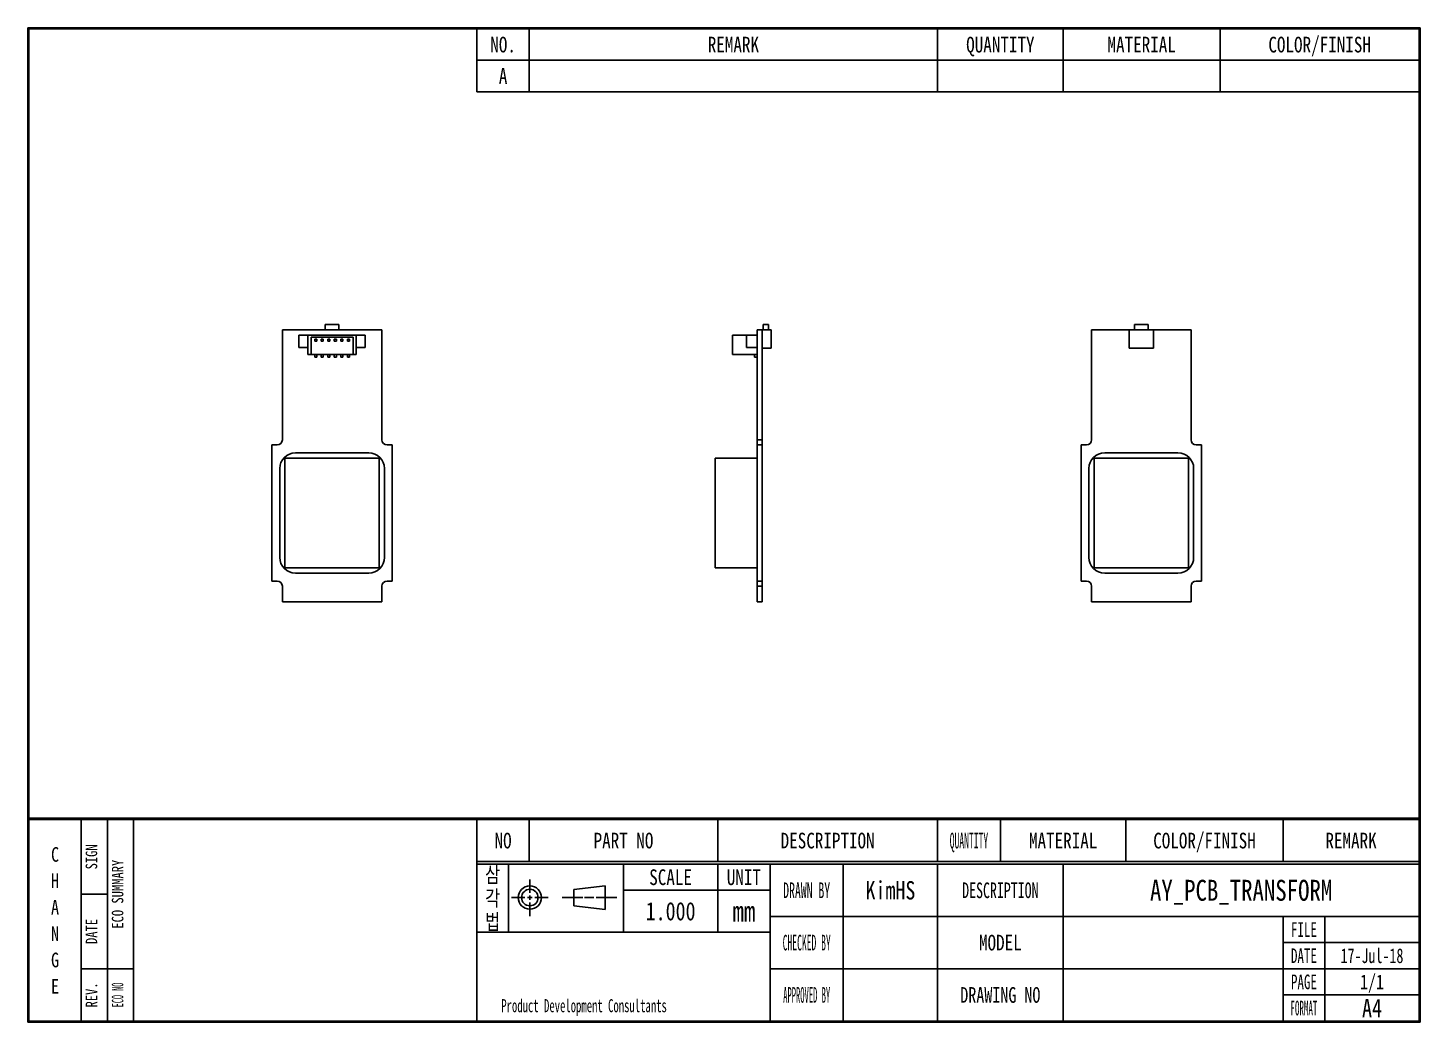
# Model space of a CAD drawing. Header units: millimetres. Extents: x 15 to 589, y -187 to 201.
# Drawn here: x 322.7 to 588.7, y -186.5 to 3.5 of the extents above; entities that cross this region are included whole.
import ezdxf

# ---------------------------------------------------------------- set-up
doc = ezdxf.new("R2010")
doc.units = ezdxf.units.MM
doc.header["$LTSCALE"] = 16.335
doc.layers.get('0').update_dxf_attribs({"linetype": 'CONTINUOUS'})
doc.layers.add('7_ALL_FEATURES', color=7, linetype='CONTINUOUS')
doc.styles.get("Standard").update_dxf_attribs({"font": 'txt', "width": 0.5})
doc.styles.add('TEXTSTYLE_10', font='txt', dxfattribs={"width": 0.75})
doc.styles.add('TEXTSTYLE_3', font='txt', dxfattribs={"width": 0.6})
doc.styles.add('TEXTSTYLE_4', font='txt', dxfattribs={"width": 0.8})
doc.styles.add('TEXTSTYLE_5', font='txt', dxfattribs={"width": 0.55})
doc.styles.add('TEXTSTYLE_6', font='txt', dxfattribs={"width": 0.65})
doc.styles.add('TEXTSTYLE_7', font='txt', dxfattribs={"width": 0.45})
doc.styles.add('TEXTSTYLE_8', font='txt', dxfattribs={"width": 0.7})
doc.styles.add('TEXTSTYLE_9', font='txt', dxfattribs={"width": 0.4})

# ---------------------------------------------------------------- blocks, each defined once
blk = doc.blocks.new('SYMBOL_2_BL0', base_point=(117.48, 33.77))
at = {"color": 3, "linetype": 'Continuous'}
for p, q in [((110.91, 34.68), (110.91, 37.27)), ((125.33, 36.01), (119.3, 35.35)), ((119.3, 35.35), (119.3, 32.2)), ((125.33, 31.54), (125.33, 36.01)), ((109.96, 33.8), (107.42, 33.8)), ((111.38, 33.8), (110.43, 33.8)), ((110.91, 33.36), (110.91, 34.19)), ((110.91, 30.27), (110.91, 32.86)), ((114.39, 33.8), (111.86, 33.8)), ((117.09, 33.8), (121.05, 33.8)), ((119.3, 32.2), (125.33, 31.54)), ((121.36, 33.8), (123.11, 33.8)), ((127.54, 33.8), (123.58, 33.8))]:
    blk.add_line(p, q, dxfattribs=at)
for radius in [2.22, 1.58]:
    blk.add_circle((110.91, 33.8), radius, dxfattribs=at)

msp = doc.modelspace()

# ---------------------------------------------------------------- linework, layer by layer
at = {"color": 7, "linetype": 'Continuous'}
for p, q in [((322.68, -186.54), (322.68, 3.46)), ((322.68, 3.46), (588.68, 3.46)), ((322.78, -186.44), (322.78, 3.36)), ((322.78, 3.36), (588.58, 3.36)), ((322.88, -186.34), (322.88, 3.26)), ((322.88, 3.26), (588.48, 3.26)), ((588.48, -186.34), (588.48, 3.26)), ((588.58, -186.44), (588.58, 3.36)), ((588.68, -186.54), (588.68, 3.46)), ((322.88, -147.56), (588.48, -147.56)), ((322.88, -147.59), (588.48, -147.59)), ((322.88, -147.61), (588.48, -147.61)), ((322.88, -147.64), (588.48, -147.64)), ((322.88, -147.66), (588.48, -147.66)), ((322.88, -147.69), (588.48, -147.69)), ((322.88, -147.71), (588.48, -147.71)), ((322.88, -147.74), (588.48, -147.74)), ((322.88, -147.76), (588.48, -147.76)), ((322.88, -147.79), (588.48, -147.79)), ((322.88, -147.81), (588.48, -147.81)), ((322.88, -147.84), (588.48, -147.84)), ((322.68, -186.54), (588.68, -186.54)), ((322.78, -186.44), (588.58, -186.44)), ((322.88, -186.34), (588.48, -186.34))]:
    msp.add_line(p, q, dxfattribs=at)
at = {"color": 2, "linetype": 'Continuous'}
for p, q in [((408.48, 3.26), (588.48, 3.26)), ((408.48, 3.26), (408.48, -8.74)), ((418.48, 3.26), (418.48, -8.74)), ((496.48, 3.26), (496.48, -8.74)), ((520.48, 3.26), (520.48, -8.74)), ((550.48, 3.26), (550.48, -8.74)), ((588.48, 3.26), (588.48, -8.74)), ((408.48, -2.74), (588.48, -2.74)), ((408.48, -8.74), (588.48, -8.74)), ((322.88, -186.34), (322.88, -147.84)), ((322.88, -147.84), (342.88, -147.84)), ((332.88, -186.34), (332.88, -147.84)), ((337.88, -186.34), (337.88, -147.84)), ((342.88, -186.34), (342.88, -147.84)), ((408.48, -155.84), (408.48, -147.84)), ((408.48, -147.84), (588.48, -147.84)), ((418.48, -155.84), (418.48, -147.84)), ((454.48, -155.84), (454.48, -147.84)), ((496.48, -155.84), (496.48, -147.84)), ((508.48, -155.84), (508.48, -147.84)), ((532.48, -155.84), (532.48, -147.84)), ((562.48, -155.84), (562.48, -147.84)), ((588.48, -155.84), (588.48, -147.84)), ((408.48, -155.84), (588.48, -155.84)), ((408.48, -155.84), (588.48, -155.84)), ((408.48, -186.34), (408.48, -155.84)), ((408.48, -156.34), (588.48, -156.34)), ((408.48, -156.34), (408.48, -186.34)), ((414.48, -156.34), (414.48, -169.34)), ((436.48, -156.34), (436.48, -169.34)), ((454.48, -156.34), (454.48, -169.34)), ((464.48, -156.34), (464.48, -186.34)), ((478.48, -156.34), (478.48, -186.34)), ((496.48, -156.34), (496.48, -186.34)), ((520.48, -156.34), (520.48, -186.34)), ((588.48, -156.34), (588.48, -186.34)), ((332.88, -162.09), (337.88, -162.09)), ((436.48, -161.34), (464.48, -161.34)), ((464.48, -166.34), (588.48, -166.34)), ((562.48, -166.34), (562.48, -186.34)), ((570.48, -166.34), (570.48, -186.34)), ((408.48, -169.34), (464.48, -169.34)), ((562.48, -171.34), (588.48, -171.34)), ((332.88, -176.34), (342.88, -176.34)), ((464.48, -176.34), (588.48, -176.34)), ((562.48, -181.34), (588.48, -181.34)), ((322.88, -186.34), (342.88, -186.34)), ((408.48, -186.34), (588.48, -186.34))]:
    msp.add_line(p, q, dxfattribs=at)
at = {"layer": '7_ALL_FEATURES', "color": 7, "linetype": 'Continuous'}
for p, q in [((371.31, -54.24), (371.31, -75.24)), ((390.31, -54.24), (371.31, -54.24)), ((390.31, -75.24), (390.31, -54.24)), ((461.99, -106.24), (461.99, -54.24)), ((462.99, -106.24), (462.99, -54.24)), ((525.91, -75.24), (525.91, -54.24)), ((525.91, -54.24), (544.91, -54.24)), ((544.91, -54.24), (544.91, -75.24)), ((369.31, -102.24), (369.31, -76.24)), ((369.31, -76.24), (370.31, -76.24)), ((391.31, -76.24), (392.31, -76.24)), ((392.31, -76.24), (392.31, -102.24)), ((462.99, -75.24), (461.99, -75.24)), ((462.99, -76.24), (461.99, -76.24)), ((523.91, -76.24), (523.91, -102.24)), ((524.91, -76.24), (523.91, -76.24)), ((546.91, -76.24), (545.91, -76.24)), ((546.91, -102.24), (546.91, -76.24)), ((373.81, -77.74), (387.81, -77.74)), ((542.41, -77.74), (528.41, -77.74)), ((370.81, -97.74), (370.81, -80.74)), ((390.81, -80.74), (390.81, -97.74)), ((525.41, -80.74), (525.41, -97.74)), ((545.41, -97.74), (545.41, -80.74)), ((387.81, -100.74), (373.81, -100.74)), ((528.41, -100.74), (542.41, -100.74)), ((370.31, -102.24), (369.31, -102.24)), ((371.31, -103.24), (371.31, -106.24)), ((390.31, -106.24), (390.31, -103.24)), ((392.31, -102.24), (391.31, -102.24)), ((462.99, -102.24), (461.99, -102.24)), ((461.99, -103.24), (462.99, -103.24)), ((523.91, -102.24), (524.91, -102.24)), ((525.91, -106.24), (525.91, -103.24)), ((544.91, -103.24), (544.91, -106.24)), ((545.91, -102.24), (546.91, -102.24)), ((371.31, -106.24), (390.31, -106.24)), ((462.99, -106.24), (461.99, -106.24)), ((544.91, -106.24), (525.91, -106.24))]:
    msp.add_line(p, q, dxfattribs=at)
at = {"layer": '7_ALL_FEATURES', "color": 6, "linetype": 'Continuous'}
for p, q in [((374.48, -55.24), (374.48, -57.64)), ((387.13, -55.24), (374.48, -55.24)), ((376.18, -55.24), (376.18, -58.94)), ((376.78, -58.94), (376.78, -55.64)), ((384.83, -55.64), (376.78, -55.64)), ((379.51, -54.24), (379.51, -53.24)), ((379.51, -53.24), (382.11, -53.24)), ((382.11, -54.24), (382.11, -53.24)), ((384.83, -58.94), (384.83, -55.64)), ((385.43, -58.94), (385.43, -55.24)), ((387.13, -57.64), (387.13, -55.24)), ((457.29, -58.94), (457.29, -55.24)), ((461.99, -55.24), (457.29, -55.24)), ((459.99, -57.64), (459.99, -55.24)), ((461.99, -54.24), (464.69, -54.24)), ((463.19, -54.24), (463.19, -53.24)), ((463.19, -53.24), (464.19, -53.24)), ((464.19, -54.24), (464.19, -53.24)), ((464.69, -57.74), (464.69, -54.24)), ((533.06, -57.74), (533.06, -54.24)), ((534.11, -54.24), (534.11, -53.24)), ((534.11, -53.24), (536.71, -53.24)), ((536.71, -54.24), (536.71, -53.24)), ((537.76, -57.74), (537.76, -54.24)), ((374.48, -57.64), (376.18, -57.64)), ((377.48, -56.04), (377.48, -56.44)), ((377.88, -56.04), (377.48, -56.04)), ((377.48, -56.44), (377.88, -56.44)), ((377.88, -56.44), (377.88, -56.04)), ((378.73, -56.04), (378.73, -56.44)), ((379.13, -56.04), (378.73, -56.04)), ((378.73, -56.44), (379.13, -56.44)), ((379.13, -56.44), (379.13, -56.04)), ((379.98, -56.04), (379.98, -56.44)), ((380.38, -56.04), (379.98, -56.04)), ((379.98, -56.44), (380.38, -56.44)), ((380.38, -56.44), (380.38, -56.04)), ((381.23, -56.04), (381.23, -56.44)), ((381.63, -56.04), (381.23, -56.04)), ((381.23, -56.44), (381.63, -56.44)), ((381.63, -56.44), (381.63, -56.04)), ((382.48, -56.04), (382.48, -56.44)), ((382.88, -56.04), (382.48, -56.04)), ((382.48, -56.44), (382.88, -56.44)), ((382.88, -56.44), (382.88, -56.04)), ((383.73, -56.04), (383.73, -56.44)), ((384.13, -56.04), (383.73, -56.04)), ((383.73, -56.44), (384.13, -56.44)), ((384.13, -56.44), (384.13, -56.04)), ((385.43, -57.64), (387.13, -57.64)), ((461.99, -57.64), (459.99, -57.64)), ((462.99, -57.74), (464.69, -57.74)), ((533.06, -57.74), (537.76, -57.74)), ((376.18, -58.94), (385.43, -58.94)), ((377.48, -58.94), (377.48, -59.44)), ((377.48, -59.44), (377.88, -59.44)), ((377.88, -59.44), (377.88, -58.94)), ((378.73, -58.94), (378.73, -59.44)), ((378.73, -59.44), (379.13, -59.44)), ((379.13, -59.44), (379.13, -58.94)), ((379.98, -58.94), (379.98, -59.44)), ((379.98, -59.44), (380.38, -59.44)), ((380.38, -59.44), (380.38, -58.94)), ((381.23, -58.94), (381.23, -59.44)), ((381.23, -59.44), (381.63, -59.44)), ((381.63, -59.44), (381.63, -58.94)), ((382.48, -58.94), (382.48, -59.44)), ((382.48, -59.44), (382.88, -59.44)), ((382.88, -59.44), (382.88, -58.94)), ((383.73, -58.94), (383.73, -59.44)), ((383.73, -59.44), (384.13, -59.44)), ((384.13, -59.44), (384.13, -58.94)), ((461.99, -58.94), (457.29, -58.94)), ((461.54, -59.44), (461.54, -58.94)), ((461.99, -59.44), (461.54, -59.44)), ((371.81, -78.74), (371.81, -99.74)), ((389.81, -78.74), (371.81, -78.74)), ((389.81, -99.74), (389.81, -78.74)), ((453.99, -99.74), (453.99, -78.74)), ((461.99, -78.74), (453.99, -78.74)), ((526.41, -99.74), (526.41, -78.74)), ((526.41, -78.74), (544.41, -78.74)), ((544.41, -78.74), (544.41, -99.74)), ((371.81, -99.74), (389.81, -99.74)), ((461.99, -99.74), (453.99, -99.74)), ((544.41, -99.74), (526.41, -99.74))]:
    msp.add_line(p, q, dxfattribs=at)
at = {"layer": '7_ALL_FEATURES', "color": 7, "linetype": 'Continuous'}
for centre, radius, start, end in [((370.31, -75.24), 1, 270, 0), ((391.31, -75.24), 1, 180, 270), ((524.91, -75.24), 1, 270, 0), ((545.91, -75.24), 1, 180, 270), ((373.81, -80.74), 3, 90, 180), ((387.81, -80.74), 3, 0, 90), ((528.41, -80.74), 3, 90, 180), ((542.41, -80.74), 3, 0, 90), ((373.81, -97.74), 3, 180, 270), ((387.81, -97.74), 3, 270, 0), ((528.41, -97.74), 3, 180, 270), ((542.41, -97.74), 3, 270, 0), ((370.31, -103.24), 1, 0, 90), ((391.31, -103.24), 1, 90, 180), ((524.91, -103.24), 1, 0, 90), ((545.91, -103.24), 1, 90, 180)]:
    msp.add_arc(centre, radius, start, end, dxfattribs=at)

# ---------------------------------------------------------------- block references
at = {"color": 2, "linetype": 'Continuous'}
msp.add_blockref('SYMBOL_2_BL0', (425.16, -162.76), dxfattribs=at)

# ---------------------------------------------------------------- texts
at = {"color": 2, "linetype": 'Continuous', "attachment_point": 2}
for s, insert, char_height, width, line_spacing_factor, style in [('NO.', (413.48, 1.76), 3, 7.2, 0.9, 'TEXTSTYLE_4'), ('REMARK', (457.48, 1.76), 3, 14.4, 0.9, 'TEXTSTYLE_4'), ('QUANTITY', (508.48, 1.76), 3, 19.2, 0.9, 'TEXTSTYLE_4'), ('MATERIAL', (535.48, 1.76), 3, 19.2, 0.9, 'TEXTSTYLE_4'), ('COLOR/FINISH', (569.48, 1.76), 3, 28.8, 0.9, 'TEXTSTYLE_4'), ('NO', (413.48, -150.34), 3, 4.8, 0.9, 'TEXTSTYLE_4'), ('PART NO', (436.48, -150.34), 3, 16.8, 0.9, 'TEXTSTYLE_4'), ('DESCRIPTION', (475.48, -150.34), 3, 26.4, 0.9, 'TEXTSTYLE_4'), ('QUANTITY', (502.48, -150.34), 3, 10.8, 0.84, 'TEXTSTYLE_7'), ('MATERIAL', (520.48, -150.34), 3, 19.2, 0.9, 'TEXTSTYLE_4'), ('COLOR/FINISH', (547.48, -150.34), 3, 28.8, 0.9, 'TEXTSTYLE_4'), ('REMARK', (575.48, -150.34), 3, 14.4, 0.9, 'TEXTSTYLE_4'), ('C\\PH\\PA\\PN\\PG\\PE', (327.88, -153.09), 2.8, 2.24, 1.08, 'TEXTSTYLE_4'), ('삼\\P각\\P법', (411.48, -156.84), 3, 2.8, 0.9, 'TEXTSTYLE_4'), ('SCALE', (445.48, -157.34), 3, 12, 0.9, 'TEXTSTYLE_4'), ('UNIT', (459.48, -157.34), 3, 9.6, 0.9, 'TEXTSTYLE_4'), ('DRAWN BY', (471.48, -159.84), 3, 13.2, 0.9, 'TEXTSTYLE_5'), ('DESCRIPTION', (508.48, -159.84), 3, 21.45, 0.9, 'TEXTSTYLE_6'), ('FILE', (566.48, -167.44), 2.8, 7.28, 0.9, 'TEXTSTYLE_6'), ('CHECKED BY', (471.48, -169.84), 3, 13.5, 0.9, 'TEXTSTYLE_7'), ('MODEL', (508.48, -169.84), 3, 12, 0.9, 'TEXTSTYLE_4'), ('DATE', (566.48, -172.44), 2.8, 7.28, 0.9, 'TEXTSTYLE_6'), ('17-Jul-18', (579.48, -172.44), 2.8, 17.64, 0.9, 'TEXTSTYLE_8'), ('PAGE', (566.48, -177.44), 2.8, 7.28, 0.9, 'TEXTSTYLE_6'), ('1/1', (579.48, -177.44), 2.8, 6.72, 0.9, 'TEXTSTYLE_4'), ('APPROVED BY', (471.48, -179.84), 3, 13.2, 0.9, 'TEXTSTYLE_9'), ('DRAWING NO', (508.48, -179.84), 3, 22.5, 0.9, 'TEXTSTYLE_10'), ('FORMAT', (566.48, -182.44), 2.8, 7.56, 0.9, 'TEXTSTYLE_7'), ('A4', (579.48, -182.09), 3.5, 5.6, 0.9, 'TEXTSTYLE_4')]:
    msp.add_mtext(s, dxfattribs=dict(at, insert=insert, char_height=char_height, width=width, line_spacing_factor=line_spacing_factor, style=style))
at = {"color": 6, "linetype": 'Continuous', "insert": (413.48, -4.24), "char_height": 3, "width": 2.4, "attachment_point": 2, "line_spacing_factor": 0.9, "style": 'TEXTSTYLE_4'}
msp.add_mtext('A', dxfattribs=at)
at = {"color": 2, "linetype": 'Continuous', "char_height": 2.2, "attachment_point": 2, "rotation": 90, "line_spacing_factor": 0.9, "style": 'TEXTSTYLE_4'}
for s, insert, width in [('SIGN', (333.73, -154.96), 7.04), ('ECO SUMMARY', (338.73, -162.09), 19.36), ('DATE', (333.73, -169.21), 7.04), ('REV.', (333.73, -181.34), 7.04)]:
    msp.add_mtext(s, dxfattribs=dict(at, insert=insert, width=width))
at = {"color": 7, "linetype": 'Continuous', "line_spacing_factor": 0.9}
for s, insert, char_height, width, attachment_point, style in [('KimHS', (487.48, -159.59), 3.5, 14, 2, 'TEXTSTYLE_4'), ('AY_PCB_TRANSFORM', (554.48, -159.34), 4, 51.2, 2, 'TEXTSTYLE_4'), ('1.000', (445.48, -163.59), 3.5, 14, 2, 'TEXTSTYLE_4'), ('mm', (459.48, -163.34), 4, 6.4, 2, 'TEXTSTYLE_4'), ('Product Development Consultants', (413.13, -182.14), 2.5, 46.5, 1, 'TEXTSTYLE_3')]:
    msp.add_mtext(s, dxfattribs=dict(at, insert=insert, char_height=char_height, width=width, attachment_point=attachment_point, style=style))
at = {"color": 2, "linetype": 'Continuous', "insert": (338.73, -181.34), "char_height": 2.2, "width": 6.6, "attachment_point": 2, "rotation": 90, "line_spacing_factor": 0.9}
msp.add_mtext('ECO NO', dxfattribs=at)

doc.saveas('drawing.dxf')
